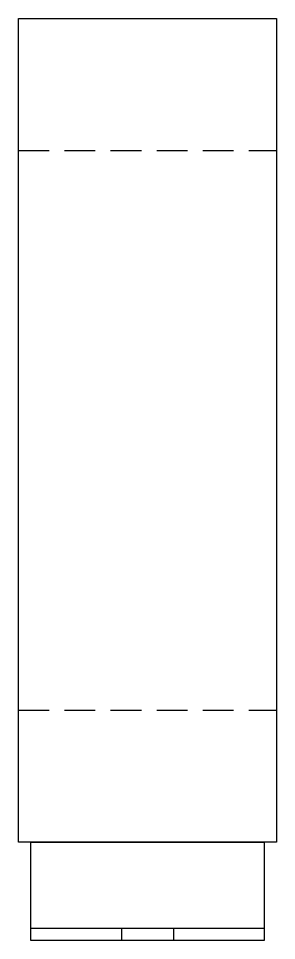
# Model space of a CAD drawing. Header units: millimetres. Extents: x 0 to 42, y 0 to 150.
import ezdxf

# ---------------------------------------------------------------- set-up
doc = ezdxf.new("R2010")
doc.units = ezdxf.units.MM
doc.linetypes.add('ASVLTYPE', pattern=[0.75, 0.5, -0.25])

# ---------------------------------------------------------------- blocks, each defined once
blk = doc.blocks.new('CML800A-2')
at = {"color": 85, "linetype": 'ASVLTYPE', "ltscale": 10}
for p, q in [((-2, 128.5), (40, 128.5)), ((-2, 37.5), (40, 37.5))]:
    blk.add_line(p, q, dxfattribs=at)
at = {"color": 85}
for p, q in [((0, 2), (38, 2)), ((14.75, 2), (14.75, 0)), ((23.25, 2), (23.25, 0))]:
    blk.add_line(p, q, dxfattribs=at)
for points in [[(-2, 150), (40, 150), (40, 16), (-2, 16)], [(0, 16), (38, 16), (38, 0), (0, 0)]]:
    blk.add_lwpolyline(points, close=True, dxfattribs=at)

msp = doc.modelspace()

# ---------------------------------------------------------------- block references
at = {"color": 7}
msp.add_blockref('CML800A-2', (2, 0), dxfattribs=at)

doc.saveas('drawing.dxf')
